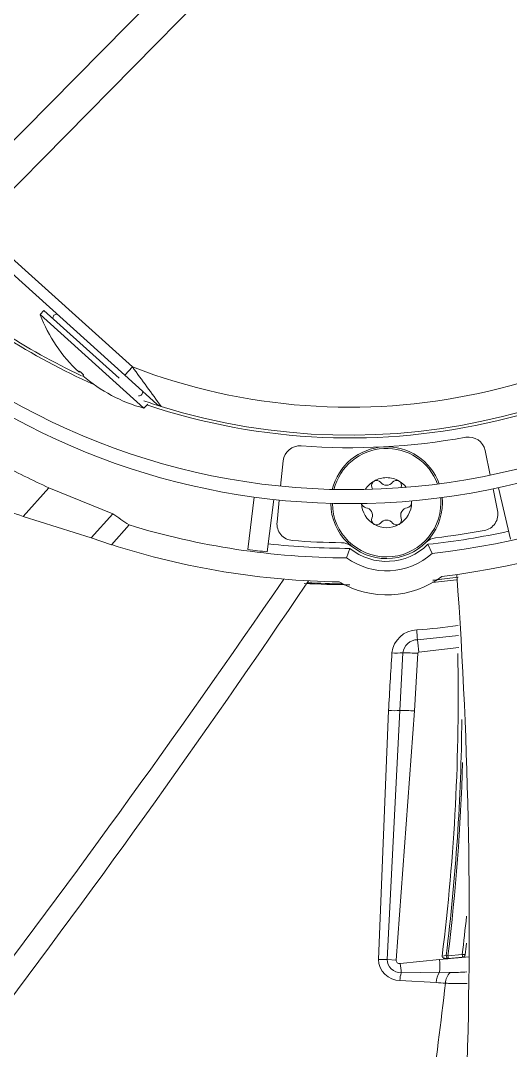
# Model space of a CAD drawing. Header units: millimetres. Extents: x 113490 to 142599, y -20467 to 115.
# Drawn here: x 125282.3 to 125370, y -11583.8 to -11399.6 of the extents above; entities that cross this region are included whole.
import ezdxf

# ---------------------------------------------------------------- set-up
doc = ezdxf.new("R2010")
doc.units = ezdxf.units.MM
doc.layers.add('DV3_0', color=7, linetype='Continuous')

msp = doc.modelspace()

# ---------------------------------------------------------------- linework, layer by layer
at = {"layer": 'DV3_0', "color": 7, "linetype": 'Continuous', "lineweight": 15}
for p, q in [((125327.2, -11374.23), (124993.6, -11712.53)), ((124994.45, -11720.21), (125332.11, -11377.79)), ((125272.96, -11437.78), (125301, -11463.03)), ((125286.48, -11451.44), (125285.81, -11452.18)), ((125286.48, -11451.44), (125299.96, -11463.57)), ((125304.39, -11468.91), (125285.81, -11452.18)), ((125292.84, -11462.32), (125292.73, -11462.44)), ((125293.58, -11462.99), (125293.47, -11463.11)), ((125301, -11463.03), (125306.73, -11468.19)), ((125304.39, -11468.91), (125305.06, -11468.17)), ((125365.46, -11476.46), (125366.39, -11480.9)), ((125328.86, -11482.87), (125329.32, -11478.35)), ((125287.38, -11483.15), (125298.83, -11487.79)), ((125370, -11492.34), (125367.87, -11483.14)), ((125323, -11494.19), (125324.15, -11484.83)), ((125366.9, -11483.35), (125367.7, -11487.23)), ((125326.47, -11494.62), (125327.62, -11485.25)), ((125328.22, -11489.3), (125328.61, -11485.36)), ((125282.75, -11488.29), (125294.94, -11492.11)), ((125294.94, -11492.11), (125298.83, -11487.79)), ((125298.56, -11493.33), (125301.72, -11489.81)), ((125294.94, -11492.11), (125298.56, -11493.33)), ((125340.66, -11495.69), (125341.24, -11493.99)), ((125355.24, -11493.26), (125355.99, -11494.89)), ((125353.36, -11510.34), (125360.68, -11509.58)), ((125350.21, -11522.99), (125350.75, -11512.69)), ((125352.8, -11523.07), (125353.4, -11512.75)), ((125353.6, -11512.57), (125360.75, -11511.73)), ((125346.37, -11567.53), (125348.18, -11523)), ((125347.93, -11567.56), (125350.21, -11522.99)), ((125349.53, -11567.67), (125352.8, -11523.07)), ((125357.29, -11567.55), (125350.28, -11568.26)), ((125362.59, -11567.09), (125357.29, -11567.55)), ((125358.5, -11566.84), (125357.77, -11566.93)), ((125358.82, -11566.87), (125358.5, -11566.84)), ((125361.37, -11566.62), (125358.82, -11566.87)), ((125361.4, -11567.15), (125358.83, -11567.39)), ((125357.31, -11569.83), (125350.47, -11569.93)), ((125359.21, -11569.86), (125357.31, -11569.83)), ((125356.7, -11571.66), (125350.22, -11571.31))]:
    msp.add_line(p, q, dxfattribs=at)
at = {"layer": 'DV3_0', "color": 7, "linetype": 'Continuous', "lineweight": 20}
for p, q in [((125274.36, -11436.36), (125302.34, -11461.54)), ((125302.34, -11461.54), (125301, -11463.03)), ((125282.75, -11488.29), (125287.38, -11483.15)), ((125349.53, -11567.67), (125347.93, -11567.56))]:
    msp.add_line(p, q, dxfattribs=at)
for centre, radius, start, end in [((125341.24, -11359.99), 108.75, 249.0395, 315.4011), ((124705.44, -11900.63), 741, 35.66326, 36.33889), ((125347.83, -11485.82), 9.71, 20.0694, 165.9306), ((125347.83, -11485.82), 9.71, 0, 5.2074), ((125347.83, -11485.82), 9.71, 180.7926, 0), ((125341.24, -11359.99), 140.35, 266.9096, 269.4932), ((125353.36, -11512.96), 2.62, 89.8439, 174.0643), ((125349.11, -11505.58), 17.45, 266.9497, 273.595), ((125350.14, -11571.71), 48.72, 86.8807, 89.9289), ((125350.25, -11567.42), 3.88, 181.5118, 269.5572), ((125360.16, -11571.81), 3.47, 145.1788, 177.5249)]:
    msp.add_arc(centre, radius, start, end, dxfattribs=at)
at = {"layer": 'DV3_0', "color": 7, "linetype": 'Continuous', "lineweight": 15}
for centre, radius, start, end in [((125341.24, -11359.99), 114.25, 251.4688, 315.1695), ((125341.24, -11359.99), 113.75, 252.7316, 315.086), ((125341.24, -11359.99), 123.5, 226.1082, 316.2428), ((125341.24, -11359.99), 114.25, 228, 246.3522), ((125341.24, -11359.99), 113.75, 228.4247, 245.0255), ((125341.24, -11359.99), 126, 270, 315.2026), ((125311.52, -11442.31), 27.54, 201.0085, 226.9598), ((125288.76, -11452.77), 0.667, 79.7797, 190.9881), ((125341.24, -11359.99), 126, 228.4752, 270), ((125341.24, -11359.99), 135.7, 276.2429, 314.7571), ((125341.24, -11359.99), 140, 276.7677, 314.2323), ((125311.52, -11442.31), 27.54, 229.0402, 254.9915), ((125303.5, -11466.04), 0.667, 265.0119, 16.2203), ((125341.24, -11359.99), 113.75, 251.0766, 252.7316), ((125362.53, -11477.07), 3, 11.75, 100.3054), ((125332.3, -11478.65), 3, 85.6946, 174.25), ((125341.24, -11359.99), 116, 265.6946, 280.3054), ((125347.83, -11485.82), 10, 19.6905, 166.3095), ((125361.96, -11320.44), 178.99, 242.252, 245.3745), ((125347.83, -11485.82), 4.48, 90, 120), ((125347.83, -11485.82), 4.48, 60, 90), ((125347.83, -11485.82), 4.48, 120, 148.1887), ((125346.04, -11482.72), 0.895, 120, 202.4776), ((125343.96, -11483.58), 1.36, 6.618, 22.4776), ((125346.04, -11482.72), 0.895, 37.5224, 120), ((125347.83, -11481.34), 1.36, 217.5224, 322.4776), ((125349.62, -11482.72), 0.895, 60, 142.4776), ((125347.83, -11485.82), 4.47, 37.8113, 60), ((125349.62, -11482.72), 0.895, 337.5224, 60), ((125351.71, -11483.58), 1.36, 157.5224, 161.5363), ((125323.5, -11379.69), 116, 244.5279, 249.4312), ((125347.83, -11485.82), 10, 0, 5.2742), ((125347.83, -11485.82), 10, 180.7258, 0), ((125347.83, -11485.82), 4.47, 181.9825, 240), ((125344.25, -11485.82), 0.895, 189.9487, 262.4776), ((125343.96, -11488.06), 1.36, 337.5224, 82.4776), ((125347.83, -11485.82), 4.47, 300, 0), ((125351.71, -11488.06), 1.36, 97.5224, 202.4776), ((125351.41, -11485.82), 0.895, 277.5224, 0), ((125351.41, -11485.82), 0.895, 0, 20.2402), ((125347.83, -11485.82), 4.47, 0, 4.0175), ((125346.04, -11488.92), 0.895, 157.5224, 240), ((125349.62, -11488.92), 0.895, 300, 22.4776), ((125364.77, -11487.84), 3, 280.4277, 11.75), ((125341.24, -11359.99), 135.7, 253.0696, 269.7571), ((125331.2, -11489.6), 3, 174.25, 265.5723), ((125346.04, -11488.92), 0.895, 240, 322.4776), ((125347.83, -11485.82), 4.47, 240, 300), ((125347.83, -11490.29), 1.36, 37.5224, 142.4776), ((125349.62, -11488.92), 0.895, 217.5224, 300), ((125356.96, -11495.08), 3, 96.6363, 134.568), ((125341.24, -11359.99), 134, 275.9991, 282.2517), ((125341.24, -11359.99), 133, 276.6363, 280.4277), ((125341.24, -11359.99), 140, 252.2495, 269.2323), ((125341.24, -11359.99), 134, 263.7483, 270.0009), ((125341.24, -11359.99), 133, 265.5723, 269.3637), ((125339.73, -11495.98), 3, 51.432, 89.3637), ((125347.83, -11485.82), 10.5, 231.1098, 314.8902), ((125347.83, -11485.82), 12.2, 234.0148, 311.9852), ((123744.45, -10413.41), 1921.39, 322.53383, 325.57983), ((123808.55, -10469.09), 1840.9, 322.75622, 325.95172), ((125347.83, -11485.82), 16.5, 239.1138, 306.8862), ((125343.63, -11363.74), 136.89, 275.2143, 277.0138), ((125341.24, -11359.99), 140.5, 276.0812, 276.7288), ((125341.24, -11359.99), 140.5, 276.3104, 277.9407), ((124490.37, -11560.89), 872.25, 357.96174, 4.0905), ((125341.24, -11359.99), 140.5, 266.6736, 270), ((125353.38, -11513.2), 4.63, 91.677, 173.6961), ((125346.83, -11410.05), 98.73, 273.729, 278.0386), ((125408.77, -11505.79), 55.59, 182.8759, 184.6923), ((125331.1, -11513.86), 22.54, 3.2928, 8.9994), ((126201.35, -11567.42), 854.32, 176.32767, 177.02013), ((125349.71, -11497.93), 14.79, 266.4086, 274.0242), ((125351.08, -11552.82), 40.13, 86.6778, 90.4706), ((125353.61, -11512.78), 0.209, 91.4679, 174.3439), ((124984.53, -11520.48), 376.12, 352.907, 1.1721), ((125341.24, -11359.99), 233.5, 225.7814, 315.7154), ((124983.45, -11520.81), 377.87, 353.0031, 359.425), ((125341.24, -11359.99), 236, 270, 315.2644), ((125341.24, -11359.99), 236, 227.0266, 270), ((124983.17, -11520.91), 378.45, 353.0249, 358.275), ((124984.02, -11521.14), 380.09, 353.1278, 354.1591), ((124984.44, -11521.03), 380.2, 353.0998, 353.4128), ((125347.9, -11533.26), 34.3, 267.44, 270.0482), ((125345.22, -11568.79), 12.14, 355.0591, 5.8733), ((125358.99, -11567.02), 2.42, 356.9375, 9.4378), ((125361.37, -11566.62), 0.525, 273.0385, 351.1166), ((125338.37, -11570.46), 12.11, 2.5011, 10.4819), ((125361.08, -11571.83), 2.71, 133.5995, 179.149), ((125355.07, -11571.48), 4.86, 161.4487, 177.9536), ((125339.54, -11807.97), 236.93, 85.4419, 85.8481)]:
    msp.add_arc(centre, radius, start, end, dxfattribs=at)
for centre, major_axis, ratio, start_param, end_param in [((136999.19, 1528.83), (-11711.88, -13007.35), 0.087169, 0.009677, 0.011971), ((125325.23, -11490.38), (-21.65, 2.66), 0.186545, 1.490488, 1.651105)]:
    msp.add_ellipse(centre, major_axis=major_axis, ratio=ratio, start_param=start_param, end_param=end_param, dxfattribs=at)
for points, knots in [([(125293.24, -11462.61), (125293.23, -11462.6), (125293.19, -11462.57), (125293.15, -11462.53), (125293.09, -11462.48), (125293.03, -11462.43), (125292.97, -11462.38), (125292.92, -11462.35), (125292.88, -11462.33), (125292.85, -11462.31), (125292.84, -11462.32), (125292.84, -11462.32)], [0, 0, 0, 0, 0.083334, 0.166303, 0.249826, 0.374984, 0.50015, 0.626605, 0.751629, 0.877407, 1, 1, 1, 1]), ([(125292.84, -11462.32), (125292.84, -11462.32), (125292.84, -11462.31), (125292.86, -11462.32), (125292.88, -11462.33), (125292.92, -11462.35), (125292.97, -11462.38), (125293.03, -11462.43), (125293.1, -11462.49), (125293.17, -11462.55), (125293.22, -11462.59), (125293.24, -11462.61)], [0, 0, 0, 0, 0.081654, 0.164063, 0.248595, 0.373578, 0.500083, 0.625199, 0.750404, 0.875284, 1, 1, 1, 1]), ([(125293.58, -11462.99), (125293.58, -11462.98), (125293.58, -11462.98), (125293.58, -11462.97), (125293.56, -11462.94), (125293.54, -11462.91), (125293.5, -11462.86), (125293.45, -11462.81), (125293.38, -11462.74), (125293.32, -11462.68), (125293.27, -11462.63), (125293.24, -11462.61)], [0, 0, 0, 0, 0.081654, 0.164063, 0.248595, 0.373578, 0.500083, 0.625199, 0.750404, 0.875284, 1, 1, 1, 1]), ([(125293.24, -11462.61), (125293.26, -11462.63), (125293.29, -11462.66), (125293.34, -11462.7), (125293.39, -11462.75), (125293.45, -11462.81), (125293.5, -11462.86), (125293.54, -11462.91), (125293.57, -11462.95), (125293.58, -11462.98), (125293.58, -11462.98), (125293.58, -11462.99)], [0, 0, 0, 0, 0.083334, 0.166303, 0.249826, 0.374984, 0.50015, 0.626605, 0.751629, 0.877407, 1, 1, 1, 1]), ([(125358.83, -11567.39), (125358.8, -11567.39), (125358.73, -11567.4), (125358.62, -11567.4), (125358.47, -11567.39), (125358.29, -11567.37), (125358.1, -11567.31), (125357.93, -11567.23), (125357.81, -11567.12), (125357.77, -11567.01), (125357.77, -11566.96), (125357.77, -11566.94), (125357.77, -11566.93)], [0, 0, 0, 0, 0.08278, 0.165389, 0.248062, 0.443792, 0.593935, 0.723408, 0.894535, 0.953456, 0.978085, 1, 1, 1, 1]), ([(125358.83, -11567.39), (125358.76, -11567.39), (125358.68, -11567.33), (125358.55, -11567.13), (125358.51, -11566.98), (125358.5, -11566.84)], [0, 0, 0, 0, 0.5, 0.5, 1, 1, 1, 1]), ([(125358.82, -11566.87), (125358.83, -11567), (125358.84, -11567.13), (125358.85, -11567.32), (125358.85, -11567.39), (125358.83, -11567.39)], [0, 0, 0, 0, 0.5, 0.5, 1, 1, 1, 1]), ([(125361.37, -11566.62), (125361.51, -11566.64), (125361.65, -11566.65), (125361.85, -11566.68), (125361.9, -11566.7), (125361.89, -11566.7)], [0, 0, 0, 0, 0.5, 0.5, 1, 1, 1, 1]), ([(125362.26, -11571.82), (125361.83, -11571.84), (125360.91, -11571.86), (125359.61, -11571.86), (125358.75, -11571.81), (125358.37, -11571.79)], [0.7868458, 0.7868458, 0.7868458, 0.7868458, 0.8588357, 0.9383549, 1, 1, 1, 1])]:
    msp.add_open_spline(points, degree=3, knots=knots, dxfattribs=at)
for points in [[(125307.47, -11468.61), (125307.2, -11468.53), (125306.94, -11468.38), (125306.73, -11468.19)], [(125362.2, -11569.77), (125361.2, -11569.84), (125360.18, -11569.88), (125359.21, -11569.86)], [(125358.37, -11571.79), (125357.53, -11578.84), (125356.65, -11585.82), (125355.75, -11592.73)]]:
    msp.add_open_spline(points, degree=3, dxfattribs=at)
at = {"layer": 'DV3_0', "color": 7, "linetype": 'Continuous', "lineweight": 20}
for points, knots in [([(125350.47, -11569.93), (125349.8, -11569.92), (125349.13, -11569.65), (125348.18, -11568.78), (125347.9, -11568.17), (125347.93, -11567.56)], [0, 0, 0, 0, 0.5, 0.5, 1, 1, 1, 1]), ([(125350.28, -11568.26), (125350.08, -11568.29), (125349.89, -11568.24), (125349.67, -11568.08), (125349.61, -11568.01), (125349.54, -11567.85), (125349.52, -11567.76), (125349.53, -11567.67)], [0, 0, 0, 0, 0.5, 0.5, 0.75, 0.75, 1, 1, 1, 1])]:
    msp.add_open_spline(points, degree=3, knots=knots, dxfattribs=at)

doc.saveas('drawing.dxf')
